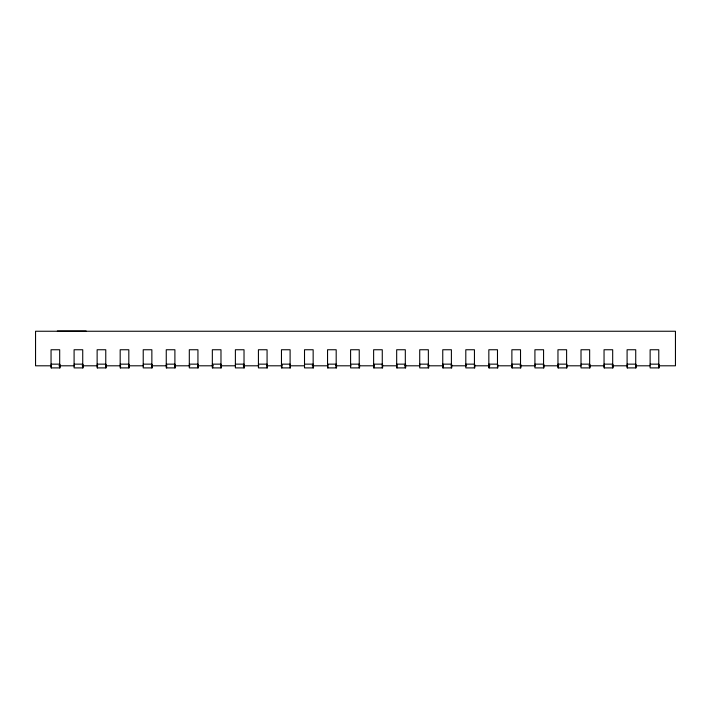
<?xml version="1.0" encoding="UTF-8"?>
<svg xmlns="http://www.w3.org/2000/svg" width="711" height="711" viewBox="0 0 711 711"><rect width="100%" height="100%" fill="white"/><g stroke="black" fill="none" stroke-linecap="round" stroke-linejoin="round"><path stroke-width="1.07" d="M57.324 331.033L86.12 331.033M51.05 364.148L59.688 364.148M74.095 364.148L82.734 364.148M97.131 364.148L105.77 364.148M120.177 364.148L128.815 364.148M143.222 364.148L151.861 364.148M166.258 364.148L174.897 364.148M189.304 364.148L197.942 364.148M212.34 364.148L220.979 364.148M235.385 364.148L244.024 364.148M258.422 364.148L267.069 364.148M281.467 364.148L290.106 364.148M304.512 364.148L313.151 364.148M327.549 364.148L336.187 364.148M350.594 364.148L359.233 364.148M373.63 364.148L382.269 364.148M396.676 364.148L405.314 364.148M419.721 364.148L428.36 364.148M442.757 364.148L451.396 364.148M465.803 364.148L474.441 364.148M488.839 364.148L497.478 364.148M511.884 364.148L520.523 364.148M534.921 364.148L543.568 364.148M557.966 364.148L566.605 364.148M581.011 364.148L589.65 364.148M604.048 364.148L612.686 364.148M627.093 364.148L635.732 364.148M650.13 364.148L658.768 364.148M51.103 365.801L35.55 365.801L35.55 331.246L675.45 331.246L675.45 365.801L658.786 365.801M58.88 365.801L74.433 365.801M82.209 365.801L97.763 365.801M105.539 365.801L119.981 365.801M128.869 365.801L143.311 365.801M152.198 365.801L166.641 365.801M174.417 365.801L189.97 365.801M197.747 365.801L213.3 365.801M221.077 365.801L235.519 365.801M243.295 365.801L258.848 365.801M266.625 365.801L282.178 365.801M289.955 365.801L304.397 365.801M312.173 365.801L327.727 365.801M335.503 365.801L351.056 365.801M358.833 365.801L374.386 365.801M382.163 365.801L396.605 365.801M404.381 365.801L419.934 365.801M427.711 365.801L443.264 365.801M451.041 365.801L466.594 365.801M474.37 365.801L489.923 365.801M497.7 365.801L512.142 365.801M519.919 365.801L535.472 365.801M543.248 365.801L558.802 365.801M566.578 365.801L581.02 365.801M588.797 365.801L604.35 365.801M612.127 365.801L627.68 365.801M635.456 365.801L649.898 365.801M659.106 364.574L659.106 367.898L650.13 367.898L650.13 349.75L658.768 349.75L658.768 367.898M636.069 364.574L636.069 367.898L627.093 367.898L627.093 349.75L635.732 349.75L635.732 367.898M627.431 364.574L627.431 367.898M613.024 364.574L613.024 367.898L604.048 367.898L604.048 349.75L612.686 349.75L612.686 367.898M604.386 364.574L604.386 367.898M589.988 364.574L589.988 367.898L581.011 367.898L581.011 349.75L589.65 349.75L589.65 367.898M566.943 364.574L566.943 367.898L557.966 367.898L557.966 349.75L566.605 349.75L566.605 367.898M558.304 364.574L558.304 367.898M543.906 364.574L543.906 367.898L534.921 367.898L534.921 349.75L543.568 349.75L543.568 367.898M520.861 364.574L520.861 367.898L511.884 367.898L511.884 349.75L520.523 349.75L520.523 367.898M512.222 364.574L512.222 367.898M497.816 364.574L497.816 367.898L488.839 367.898L488.839 349.75L497.478 349.75L497.478 367.898M489.177 364.574L489.177 367.898M474.779 364.574L474.779 367.898L465.803 367.898L465.803 349.75L474.441 349.75L474.441 367.898M451.734 364.574L451.734 367.898L442.757 367.898L442.757 349.75L451.396 349.75L451.396 367.898M443.095 364.574L443.095 367.898M428.697 364.574L428.697 367.898L419.721 367.898L419.721 349.75L428.36 349.75L428.36 367.898M405.652 364.574L405.652 367.898L396.676 367.898L396.676 349.75L405.314 349.75L405.314 367.898M397.014 364.574L397.014 367.898M382.607 364.574L382.607 367.898L373.63 367.898L373.63 349.75L382.269 349.75L382.269 367.898M373.968 364.574L373.968 367.898M359.57 364.574L359.57 367.898L350.594 367.898L350.594 349.75L359.233 349.75L359.233 367.898M336.525 364.574L336.525 367.898L327.549 367.898L327.549 349.75L336.187 349.75L336.187 367.898M327.887 364.574L327.887 367.898M313.489 364.574L313.489 367.898L304.512 367.898L304.512 349.75L313.151 349.75L313.151 367.898M290.444 364.574L290.444 367.898L281.467 367.898L281.467 349.75L290.106 349.75L290.106 367.898M281.805 364.574L281.805 367.898M267.407 364.574L267.407 367.898L258.422 367.898L258.422 349.75L267.069 349.75L267.069 367.898M244.362 364.574L244.362 367.898L235.385 367.898L235.385 349.75L244.024 349.75L244.024 367.898M221.317 364.574L221.317 367.898L212.34 367.898L212.34 349.75L220.979 349.75L220.979 367.898M212.678 364.574L212.678 367.898M198.28 364.574L198.28 367.898L189.304 367.898L189.304 349.75L197.942 349.75L197.942 367.898M175.235 364.574L175.235 367.898L166.258 367.898L166.258 349.75L174.897 349.75L174.897 367.898M166.596 364.574L166.596 367.898M152.198 364.574L152.198 367.898L143.222 367.898L143.222 349.75L151.861 349.75L151.861 367.898M129.153 364.574L129.153 367.898L120.177 367.898L120.177 349.75L128.815 349.75L128.815 367.898M120.514 364.574L120.514 367.898M106.108 364.574L106.108 367.898L97.131 367.898L97.131 349.75L105.77 349.75L105.77 367.898M97.469 364.574L97.469 367.898M83.071 364.574L83.071 367.898L74.095 367.898L74.095 349.75L82.734 349.75L82.734 367.898M60.026 364.574L60.026 367.898L51.05 367.898L51.05 349.75L59.688 349.75L59.688 367.898M51.388 364.574L51.388 367.898"/></g></svg>
